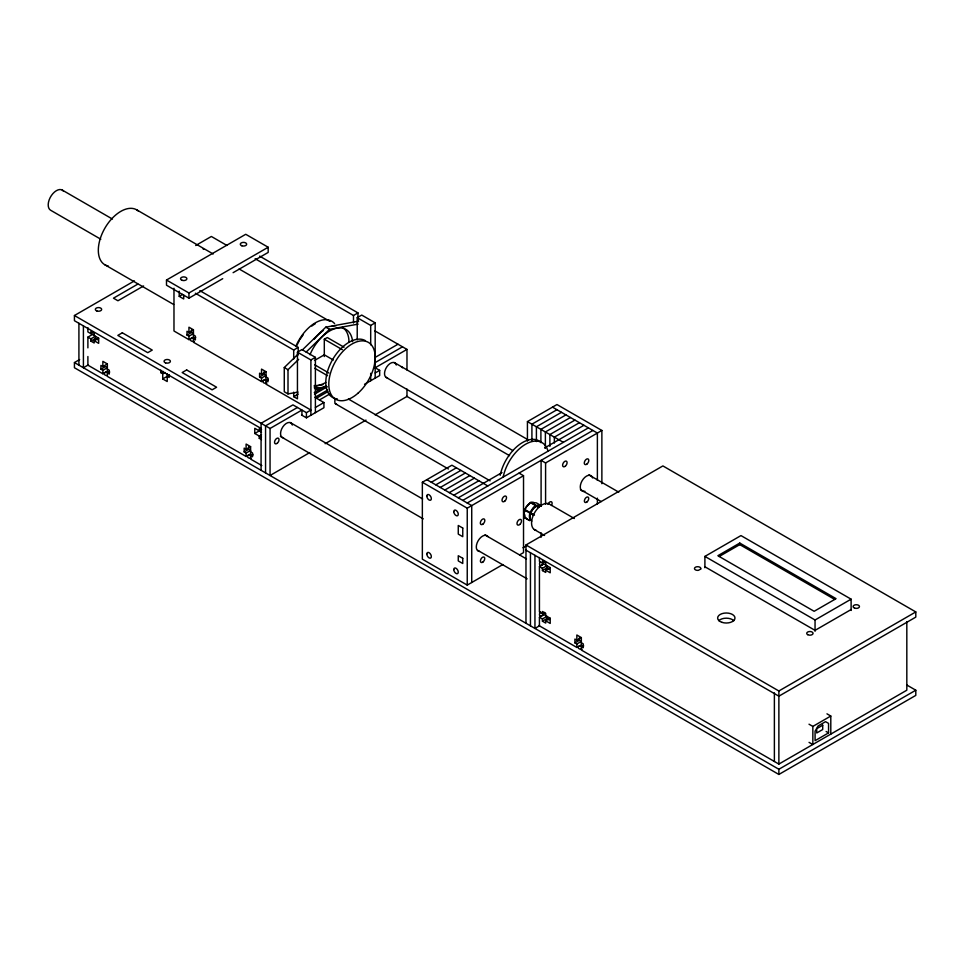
<?xml version="1.0" encoding="UTF-8"?>
<svg xmlns="http://www.w3.org/2000/svg" width="964" height="964" viewBox="0 0 964 964"><rect width="100%" height="100%" fill="white"/><g stroke="black" fill="none" stroke-linecap="round" stroke-linejoin="round"><path stroke-width="1.45" d="M524.765 514.716L524.765 515.029M531.803 521.138C525.235 516.415 533.164 503.582 541.286 505.702L536.382 502.871L530.61 502.461L525.826 507.57L524.079 513.475L524.705 517.68L529.73 520.632L524.621 517.499M540.575 505.967C532.369 502.063 530.092 514.716 529.525 520.331M298.033 392.083L288.007 393.902L284.272 391.746L284.272 367.549L298.117 354.089M302.371 349.944L325.796 327.158L358.728 321.169M288.007 393.902L288.007 369.718L298.659 359.355M306.118 352.101L329.543 329.327L358.174 324.109M261.075 428.462L74.433 320.711L74.433 315.517L134.418 280.886M195.704 245.507L211.357 236.469L226.914 245.446M137.828 284.103L113.463 298.177L117.945 300.768L143.6 285.959M222.72 278.68L188.944 298.177L166.495 285.211L166.495 280.03L245.736 234.288L268.185 247.242L268.185 252.423L233.107 272.679M87.893 327.615L87.893 331.941L90.893 333.664L93.134 332.375M87.893 347.871L87.893 337.123L92.387 334.532L98.677 338.159L98.677 343.341L94.183 340.75L94.183 342.991L90.893 341.099L90.893 338.846L95.376 336.255L95.376 338.509L90.893 341.099M94.183 340.75L98.677 338.159M179.22 291.176L179.22 296.358L182.582 294.418M166.495 280.03L188.944 292.996L268.185 247.242M906.69 684.946L915.8 690.212L915.8 695.393L778.876 774.454L74.433 367.742L74.433 362.56L79.65 359.548M88.399 364.862L83.41 367.742L83.41 325.892M100.919 369.212L105.413 366.621L107.353 367.742L102.859 370.333L100.919 369.212L100.919 365.416L102.859 366.537L107.353 363.946L107.353 371.2L102.859 373.791L87.893 365.151L87.893 356.511M244.169 451.911L248.652 449.32L250.604 450.453L246.109 453.044L244.169 451.911L244.169 448.115L246.109 449.236L246.109 444.055L250.604 446.645L250.604 453.899L246.109 456.49L107.353 376.382L107.353 372.923L109.595 371.634M187.004 335.062L191.487 332.472L193.439 333.604L188.944 336.195L187.004 335.062L187.004 331.267L188.944 332.387L193.439 329.796L193.439 337.051L188.944 339.641L173.978 331.001L173.978 288.26M259.581 376.972L264.064 374.381L266.016 375.502L261.521 378.093L259.581 376.972L259.581 373.164L261.521 374.297L261.521 369.104L266.016 371.694L266.016 378.96L261.521 381.551L193.439 342.244L193.439 338.786L195.68 337.484M160.783 370.092L160.783 372.634L163.024 371.333M160.783 372.634L162.723 373.755L164.965 372.453M167.218 373.755L167.218 381.527L162.723 378.936L169.459 375.056M195.355 293.237L293.695 350.016L298.189 347.426L298.189 354.945M255.135 258.714L353.487 315.493L357.969 312.902L357.969 321.94M293.695 392.155L293.695 396.674L297.442 398.831L297.442 352.173L301.925 349.583L315.397 357.355L315.397 412.652M357.222 339.87L357.222 317.662L361.717 315.059L375.177 322.844L375.177 378.141M261.521 374.297L266.016 371.694M324.302 356.535L324.302 339.256L327.29 337.533L344.052 347.197M261.075 470.324L261.075 423.28L292.948 404.88L306.419 412.652L310.902 410.062L266.016 384.142L266.016 380.684L268.257 379.394M297.442 352.173L310.902 359.946L315.397 357.355M357.222 317.662L370.694 325.434L375.177 322.844M314.505 360.464L324.302 354.812L333.327 360.018M293.695 396.674L298.189 394.083M314.276 392.565L325.724 385.962M375.104 357.439L397.999 344.22M314.481 394.18L327.302 386.769M297.442 407.471L265.558 425.871L265.558 472.914M327.664 390.022L314.951 397.361L323.928 402.542L323.928 407.724L306.419 417.834L301.515 415.014M374.502 362.97L402.494 346.823M261.521 434.776L259.28 436.065L254.785 433.475L261.521 429.583M316.445 398.228L327.893 391.613M74.433 315.517L270.053 428.462L301.925 410.062L301.925 415.243M319.433 399.952L329.616 394.083M375.177 367.766L406.977 349.414L406.977 369.983M259.28 436.065L259.28 438.319L261.521 437.017M315.397 407.471L323.928 402.542M375.177 372.948L379.671 370.357L379.671 375.55L364.549 384.274M246.109 449.236L250.604 446.645M261.822 465.564L250.604 459.093L250.604 455.635L252.845 454.333M309.745 452.586L270.053 475.505L270.053 428.462M325.145 443.705L365.995 420.111M375.104 414.857L406.977 396.445L406.977 389.094M502.81 564.567L467.239 585.1L422.353 559.18L422.353 482.265L451.899 465.202L487.808 485.94M527.428 441.102L527.428 421.605L556.975 404.543L601.873 430.462L601.873 483.711M431.33 482.265L456.382 467.805M556.975 409.724L531.911 424.196L531.911 440.693M435.812 484.856L460.876 470.396M561.458 412.315L536.406 426.787L536.406 441.572M440.307 487.447L465.359 472.987M565.952 414.906L540.9 429.378L540.9 442.693M444.802 490.037L469.854 475.577M570.447 417.496L545.383 431.968L545.383 448.236M449.284 492.64L474.348 478.168M574.93 420.099L549.878 434.559L549.878 446.392M453.779 495.231L478.831 480.759M579.424 422.69L554.36 437.15L554.36 443.066M458.262 497.822L501.991 472.577M544.672 447.923L583.907 425.281M462.756 500.412L588.402 427.871M467.239 503.003L592.884 430.462M422.353 482.265L467.239 508.185L523.524 475.698L523.524 552.613L519.644 554.854M541.093 506.221L541.093 460.358L545.588 462.949L601.873 430.462M525.97 623.25L525.97 544.973L662.895 465.925L915.8 611.935L915.8 617.117L778.876 696.177L525.97 550.155M522.946 547.757L526.826 545.516M539.43 557.505L539.43 561.397L542.431 563.121L544.672 561.819M544.672 612.453L542.431 613.755L539.43 612.019L539.43 566.579L543.925 563.988L550.215 567.615L550.215 572.797L545.72 570.206L545.72 572.447L542.431 570.555L542.431 568.302L546.913 565.711L546.913 567.953L542.431 570.555M545.72 570.206L550.215 567.615M534.948 555.348L534.948 628.444L539.43 625.841L539.43 617.201L543.925 614.61L550.215 618.237L550.215 623.431L545.72 620.84L545.72 623.081L542.431 621.178L542.431 618.936L546.913 616.345L546.913 618.587L542.431 621.178M545.72 620.84L550.215 618.237M704.901 567.712L704.901 556.409L740.967 535.586L851.116 599.174L851.116 610.477M739.774 543.057L717.867 555.71L814.146 611.297L836.053 598.656L739.774 543.057L739.774 544.624L834.752 599.451M719.156 556.517L739.774 544.624M574.906 642.868L579.388 640.277L581.34 641.397L576.846 643.988L574.906 642.868L574.906 639.06L576.846 640.192L581.34 637.602L581.34 644.856L576.846 647.447L538.84 625.503M906.823 621.599L906.823 690.212L778.876 764.078L581.34 650.037L581.34 646.579L583.582 645.29M704.901 556.409L815.05 619.997L851.116 599.174M851.116 609.537L815.05 630.36L704.901 566.772M525.97 544.973L778.876 690.983L915.8 611.935M809.013 724.205L812.845 726.41L830.799 716.047L830.799 734.194M828.558 732.893L815.086 740.665L815.086 731.17L818.075 725.976L825.558 721.662L828.558 723.386L828.558 732.893L826.124 731.495M74.433 362.56L778.876 769.272L915.8 690.212M315.77 386.01L322.928 384.708M315.216 388.95L323.808 387.383M524.826 517.801L525.826 517.692M552.48 407.133L597.379 433.053L597.379 480.385M259.629 256.123L357.969 312.902M374.671 330.76L406.977 349.414M527.428 421.605L563.337 442.331M136.647 209.815L213.177 253.99M239.108 268.968L329.893 321.386M394.143 362.476L527.886 439.692M588.908 474.927L618.78 492.17M325.796 327.158L329.543 329.327M374.767 367.537L379.671 370.357M324.302 339.256L342.341 349.667M62.25 190.077L112.439 219.057M385.672 377.141L512.92 450.61M580.448 489.592L601.223 501.581M406.675 396.276L509.546 455.659M519.03 473.107L523.524 475.698M199.837 290.646L298.189 347.426M100.798 239.217L50.61 210.236A11.64 6.724 -60 0 1 51.417 195.511A11.64 6.724 -60 0 1 63.564 191.294M314.698 364.814L328.869 372.996M314.698 368.272L327.579 375.707M574.363 518.512L549.854 504.365A14.809 8.556 -60 0 0 534.092 513.631A14.809 8.556 -60 0 0 536.297 530.369M179.22 296.358L183.702 298.948L183.702 295.068M530.815 502.365L535.719 505.196M536.803 505.823L539.25 507.245M530.405 502.606L535.297 505.437M536.382 506.064L538.84 507.486M348.378 399.012L490.086 480.819M284.272 367.549L288.007 369.718M104.907 264.799L173.641 304.479M314.348 387.902L319.518 390.878M524.826 509.534L529.73 512.366M534.49 515.113L530.815 512.993A8.471 4.892 -60 0 1 540.286 506.148M524.621 510.077L529.525 512.908M530.61 513.535L533.056 514.945M335.279 403.675L448.393 468.974M193.439 329.796L188.944 327.206L188.944 332.387M534.225 529.501L544.552 535.454M193.439 334.978L195.379 336.099L195.379 339.906L193.439 338.786M266.016 376.888L267.956 378.009L267.956 381.804L266.016 380.684M426.835 479.674L471.733 505.594L471.733 582.509M826.967 713.83L830.799 716.047M546.913 567.953L549.106 569.23M290.176 422.497L422.618 498.966M484.952 534.948L526.501 558.939M539.43 566.579L542.431 568.302M280.416 436.415L423.244 518.873M477.783 550.36L527.127 578.858M809.049 742.364L812.845 744.557L812.845 726.41M261.473 429.908L259.28 428.643L259.28 430.884M167.218 376.346L169.158 377.466L169.158 374.936M261.521 432.185L254.785 428.293L254.785 433.475M95.376 338.509L97.581 339.774M87.893 337.123L90.893 338.846M259.28 438.319L261.473 439.584M107.353 363.946L102.859 361.355L102.859 366.537M581.34 637.602L576.846 634.999L576.846 640.192M546.913 618.587L549.106 619.852M539.43 617.201L542.431 618.936M107.353 369.128L109.294 370.248L109.294 374.056L107.353 372.923M250.604 451.827L252.544 452.947L252.544 456.755L250.604 455.635M581.34 642.783L583.28 643.904L583.28 647.7L581.34 646.579M815.05 619.997L815.05 631.299M778.876 690.983L778.876 764.078M778.876 769.272L778.876 774.454M774.381 692.875L774.381 761.488M597.379 498.135L597.379 504.052M579.388 637.734L579.388 640.277M576.846 643.988L576.846 647.447M545.72 565.024L545.72 562.771L542.431 560.867L542.431 563.121M545.72 615.647L545.72 613.405L542.431 611.501L542.431 613.755M545.588 462.949L545.588 504.365M541.093 532.839L541.093 537.273M530.453 552.746L530.453 625.841M467.239 508.185L467.239 585.1M370.694 325.434L370.694 344.859M370.694 373.261L370.694 380.732M353.487 315.493L353.487 323.024M310.902 359.946L310.902 415.243M306.419 412.652L306.419 417.834M293.695 350.016L293.695 359.042M264.064 371.839L264.064 374.381M261.521 378.093L261.521 381.551M248.652 446.79L248.652 449.32M246.109 453.044L246.109 456.49M191.487 329.941L191.487 332.472M188.944 292.996L188.944 298.177M188.944 336.195L188.944 339.641M162.723 373.755L162.723 378.936M102.859 370.333L102.859 373.791M94.183 335.568L94.183 333.315L90.893 331.423L90.893 333.664M78.915 323.302L78.915 365.151M718.795 620.683A8.676 5.013 0 0 1 733.821 620.683M543.853 561.434A3.061 1.771 -60 0 1 540.852 565.482A3.061 1.771 -60 0 1 540.141 561.807M543.853 612.743A3.169 1.832 -60 0 1 540.31 616.165A3.169 1.832 -60 0 1 540.563 611.718M524.886 516.463A8.471 4.892 -60 0 1 526.428 506.642A8.471 4.892 -60 0 1 534.297 502.69M530.863 519.921A8.471 4.892 -60 0 1 530.272 515.029M582.16 649.218A3.169 1.832 0 0 1 578.267 646.977A3.169 1.832 0 0 1 583.582 646.145M251.423 458.262A3.169 1.832 0 0 1 247.531 456.02A3.169 1.832 0 0 1 252.845 455.201M107.353 375.623A3.169 1.832 0 0 1 104.425 373.092A3.169 1.832 0 0 1 109.595 372.502M401.373 366.826A3.169 1.832 -60 0 1 402.41 367.79M387.504 377.864A8.471 4.892 -60 0 1 386.853 366.778A8.471 4.892 -60 0 1 396.276 365.031M283.549 437.885A8.471 4.892 -60 0 1 282.886 426.799A8.471 4.892 -60 0 1 292.321 425.052M336.641 404.253A5.29 3.061 -60 0 1 335.279 399.144M479.433 551.456A8.893 5.133 -60 0 1 478.132 540.792A8.893 5.133 -60 0 1 488.013 536.587M547.926 504.389A3.169 1.832 -60 0 1 551.239 501.714A3.169 1.832 -60 0 1 551.456 505.485M584.907 491.279A8.893 5.133 -60 0 1 582.099 480.771A8.893 5.133 -60 0 1 592.607 477.951M203.127 249.001A3.169 1.832 0 0 1 203.633 249.375M194.258 341.413A3.169 1.832 0 0 1 190.282 339.412A3.169 1.832 0 0 1 195.017 338.063M266.835 383.323A3.169 1.832 0 0 1 262.943 381.069A3.169 1.832 0 0 1 268.257 380.25M108.317 266.064A31.74 18.328 -60 0 1 104.389 229.046A31.74 18.328 -60 0 1 138.587 211.249M295.755 346.534A32.8 18.943 -60 0 1 334.616 323.615M342.196 327.266A32.8 18.943 -60 0 1 348.992 342.28M325.796 382.455A32.8 18.943 -60 0 1 314.204 385.564M314.204 339.171A32.8 18.943 -60 0 1 323.374 330.435M331.797 326.338A32.8 18.943 -60 0 1 336.062 325.724M296.936 345.377A31.74 18.328 -60 0 1 299.455 340.461M300.153 339.28A31.74 18.328 -60 0 1 303.262 334.725M311.806 326.049A31.74 18.328 -60 0 1 315.324 323.699M337.4 398.951A32.8 18.943 -60 0 1 330.592 363.38A32.8 18.943 -60 0 1 365.392 340.654M309.974 354.74A32.8 18.943 -60 0 1 334.857 328.688A32.8 18.943 -60 0 1 352.607 341.714M325.904 386.383A32.8 18.943 -60 0 1 314.24 386.793M500.183 475.288A32.8 18.943 -60 0 1 518.054 445.633A32.8 18.943 -60 0 1 540.985 442.356M503.172 477.023A32.8 18.943 -60 0 1 525.573 444.235A32.8 18.943 -60 0 1 547.986 451.152M700.72 569.013L698.466 570.314A3.169 1.832 0 0 1 694.49 568.7A3.169 1.832 0 0 1 697.924 566.712A3.169 1.832 0 0 1 700.72 569.013M122.32 332.797L117.825 335.4L147.757 352.679L152.252 350.077L122.32 332.797M186.667 369.959L182.172 372.55L212.104 389.83L216.599 387.239L186.667 369.959M822.714 725.205L816.737 728.664L816.737 732.977L822.714 729.519L822.714 725.205M462.756 528.055L458.262 525.464L458.262 534.104L462.756 536.695L462.756 528.055M462.756 558.313L458.262 555.722L458.262 560.915L462.756 563.506L462.756 558.313M807.639 634.637A3.169 1.832 0 0 0 812.953 633.818A3.169 1.832 0 0 0 809.061 631.577A3.169 1.832 0 0 0 807.639 634.637M854.682 608.139A3.169 1.832 0 0 0 859.454 606.561A3.169 1.832 0 0 0 854.682 604.97A3.169 1.832 0 0 0 854.682 608.139M721.964 622.346A8.676 5.013 0 0 0 734.978 618.008A8.676 5.013 0 0 0 721.964 613.67A8.676 5.013 0 0 0 721.964 622.346M426.835 496.086A3.169 1.832 60 0 0 430.209 500.28A3.169 1.832 60 0 0 430.209 495.785A3.169 1.832 60 0 0 426.835 496.086M426.835 553.999A3.169 1.832 60 0 0 430.209 558.192A3.169 1.832 60 0 0 430.209 553.697A3.169 1.832 60 0 0 426.835 553.999M453.779 511.643A3.169 1.832 60 0 0 457.141 515.836A3.169 1.832 60 0 0 457.141 511.342A3.169 1.832 60 0 0 453.779 511.643M453.779 569.555A3.169 1.832 60 0 0 457.141 573.737A3.169 1.832 60 0 0 457.141 569.254A3.169 1.832 60 0 0 453.779 569.555M277.367 443.163A3.169 1.832 -60 0 0 278.379 438.246A3.169 1.832 -60 0 0 274.62 441.572A3.169 1.832 -60 0 0 277.367 443.163M483.133 561.867A3.061 1.771 -60 0 0 484.109 557.12A3.061 1.771 -60 0 0 480.482 560.337A3.061 1.771 -60 0 0 483.133 561.867M519.825 524.416A3.169 1.832 -60 0 0 520.825 519.5A3.169 1.832 -60 0 0 517.066 522.837A3.169 1.832 -60 0 0 519.825 524.416M483.157 523.922A3.169 1.832 -60 0 0 484.157 519.006A3.169 1.832 -60 0 0 480.409 522.343A3.169 1.832 -60 0 0 483.157 523.922M504.859 501.075A3.169 1.832 -60 0 0 505.859 496.159A3.169 1.832 -60 0 0 502.099 499.485A3.169 1.832 -60 0 0 504.859 501.075M565.422 466.106A3.169 1.832 -60 0 0 566.422 461.19A3.169 1.832 -60 0 0 562.675 464.515A3.169 1.832 -60 0 0 565.422 466.106M587.124 463.901A3.169 1.832 -60 0 0 588.124 458.985A3.169 1.832 -60 0 0 584.365 462.31A3.169 1.832 -60 0 0 587.124 463.901M587.1 501.846A3.061 1.771 -60 0 0 588.076 497.099A3.061 1.771 -60 0 0 584.449 500.316A3.061 1.771 -60 0 0 587.1 501.846M241.904 245.808A3.169 1.832 0 0 0 246.663 244.217A3.169 1.832 0 0 0 241.904 242.627A3.169 1.832 0 0 0 241.904 245.808M182.124 280.319A3.169 1.832 0 0 0 186.883 278.729A3.169 1.832 0 0 0 182.124 277.15A3.169 1.832 0 0 0 182.124 280.319M165.627 362.898A3.169 1.832 0 0 0 170.387 361.319A3.169 1.832 0 0 0 165.627 359.729A3.169 1.832 0 0 0 165.627 362.898M96.906 310.986A3.169 1.832 0 0 0 101.666 309.408A3.169 1.832 0 0 0 96.906 307.817A3.169 1.832 0 0 0 96.906 310.986M357.993 393.204A32.8 18.943 -60 0 0 368.393 342.389A32.8 18.943 -60 0 0 329.58 376.791A32.8 18.943 -60 0 0 357.993 393.204"/></g></svg>
